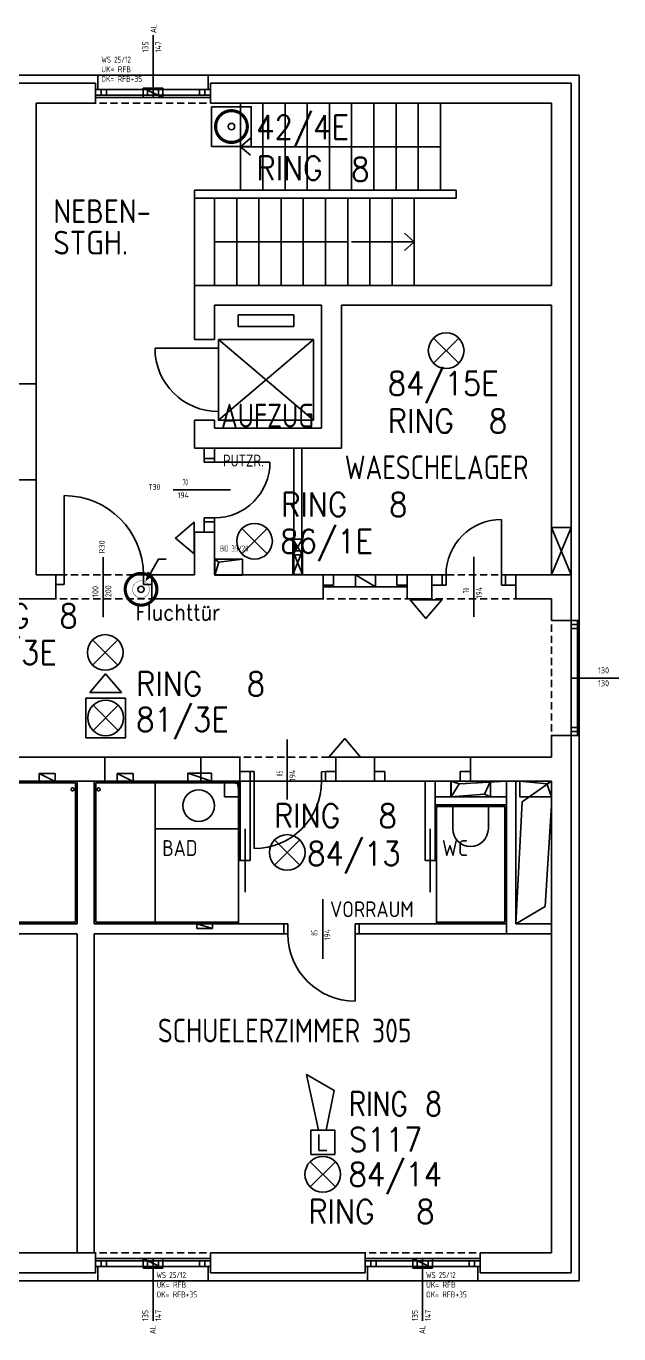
# Model space of a CAD drawing. Extents: x -76 to 4515, y -77 to 1572.
# Drawn here: x 3768 to 4515, y -77 to 1572 of the extents above; entities that cross this region are included whole.
import ezdxf
from ezdxf.enums import TextEntityAlignment as Align

# ---------------------------------------------------------------- set-up
doc = ezdxf.new("R2010")
doc.units = 0
doc.header["$LTSCALE"] = 120
doc.linetypes.add('X1$0$ACHSE', pattern=[0.115, 0, -0.04, 0.075, 0])
doc.layers.get('0').update_dxf_attribs({"linetype": 'CONTINUOUS'})
doc.layers.add('SECO-BRAND', color=240, linetype='CONTINUOUS')
doc.layers.add('SECO-BRAND_LOOP', color=81, linetype='CONTINUOUS')
doc.styles.add('ROMANS', font='romans.shx', dxfattribs={"width": 0.9})
doc.styles.add('SMALL', font='ISO.SHX', dxfattribs={"height": 12.5})

# ---------------------------------------------------------------- blocks, each defined once
blk = doc.blocks.new('SecoS-anschluss steuerung')
blk.add_lwpolyline([(0.315, 0.379), (0.219, 0.379), (0.118, 0.205)])
at = {"const_width": 0.4}
for points in [[(-0.02, 0, -1), (0.02, 0, 0.956007)], [(-0.02, 0, 1), (0.02, 0, -0.956007)]]:
    blk.add_lwpolyline(points, format="xyb", dxfattribs=at)
blk.add_lwpolyline([(0.055, 0.095, 0, 0.08, 0), (0.118, 0.205, 0.1, 0.1, 0)], format="xyseb")
at = {"const_width": 0.00445}
blk.add_lwpolyline([(-0.107, 0, 1), (0.107, 0, 1)], format="xyb", close=True, dxfattribs=at)
blk.add_circle((0, 0), 0.04)
at = {"style": 'ROMANS', "width": 0.9, "flags": 1}
for tag, p in [('PRODUKT_1', (-0.344, -0.029)), ('PRODUKT_2', (-0.344, -0.479)), ('TECHNIK', (-0.344, -0.931)), ('SECOPOS', (-0.344, -1.393))]:
    blk.add_attdef(tag, text='', height=0.3, dxfattribs=at).set_placement(p, align=Align.RIGHT)
at = {"color": 81, "style": 'ROMANS', "width": 0.9}
for tag, p in [('MELDERNUMMER', (0.33, -0.013)), ('LINE_1', (0.33, -0.461)), ('LINE_2', (0.33, -0.913)), ('ZUSATZTEXT', (0.33, -1.358))]:
    blk.add_attdef(tag, p, '', height=0.3, dxfattribs=at)
at = {"layer": 'SECO-BRAND_LOOP', "color": 7, "style": 'ROMANS', "width": 0.8}
for tag, p, flags in [('RING', (0.33, 0.436), 9), ('RINGNUMMER', (1.294, 0.436), 1)]:
    blk.add_attdef(tag, p, '', height=0.3, dxfattribs=dict(at, flags=flags))
blk = doc.blocks.new('SecoS-dkm')
blk.add_lwpolyline([(-0.25, 0.25), (0.25, 0.25), (0.25, -0.25), (-0.25, -0.25)], close=True)
at = {"const_width": 0.4}
for points in [[(-0.02, 0, -1), (0.02, 0, 0.956007)], [(-0.02, 0, 1), (0.02, 0, -0.956007)]]:
    blk.add_lwpolyline(points, format="xyb", dxfattribs=at)
blk.add_circle((0, 0), 0.04)
at = {"color": 81, "style": 'ROMANS', "width": 0.9}
for tag, p in [('MELDERNUMMER', (0.33, -0.131)), ('LINE_1', (0.33, -0.579)), ('LINE_2', (0.33, -1.031)), ('ZUSATZTEXT', (0.33, -1.476))]:
    blk.add_attdef(tag, p, '', height=0.3, dxfattribs=at)
at = {"style": 'ROMANS', "width": 0.9, "flags": 1}
for tag, p in [('PRODUKT_1', (-0.344, -0.147)), ('PRODUKT_2', (-0.344, -0.597)), ('TECHNIK', (-0.344, -1.049)), ('SECOPOS', (-0.344, -1.511))]:
    blk.add_attdef(tag, text='', height=0.3, dxfattribs=at).set_placement(p, align=Align.RIGHT)
at = {"layer": 'SECO-BRAND_LOOP', "color": 7, "style": 'ROMANS', "width": 0.8, "flags": 8}
blk.add_attdef('RING', (0.33, 0.317), '', height=0.3, dxfattribs=at)
at = {"layer": 'SECO-BRAND_LOOP', "color": 7, "style": 'ROMANS', "width": 0.8}
blk.add_attdef('RINGNUMMER', (1.294, 0.317), '', height=0.3, dxfattribs=at)
blk = doc.blocks.new('SecoS-opt zwdi')
for p, q in [((0.159, 0.159), (-0.159, -0.159)), ((-0.159, 0.159), (0.159, -0.159))]:
    blk.add_line(p, q)
for points in [[(-0.201, 0.32), (-0.001, 0.555), (0.199, 0.32)], [(0.25, 0.25), (-0.25, 0.25), (-0.25, -0.25), (0.25, -0.25)]]:
    blk.add_lwpolyline(points, close=True)
blk.add_circle((0, 0), 0.225)
at = {"color": 81, "style": 'ROMANS', "width": 0.9}
for tag, p in [('MELDERNUMMER', (0.33, -0.131)), ('LINE_1', (0.33, -0.579)), ('LINE_2', (0.33, -1.031)), ('ZUSATZTEXT', (0.33, -1.476))]:
    blk.add_attdef(tag, p, '', height=0.3, dxfattribs=at)
at = {"style": 'ROMANS', "width": 0.9, "flags": 1}
for tag, p in [('PRODUKT_1', (-0.344, -0.147)), ('PRODUKT_2', (-0.344, -0.597)), ('TECHNIK', (-0.344, -1.049)), ('SECOPOS', (-0.344, -1.511))]:
    blk.add_attdef(tag, text='', height=0.3, dxfattribs=at).set_placement(p, align=Align.RIGHT)
at = {"layer": 'SECO-BRAND_LOOP', "color": 7, "style": 'ROMANS', "width": 0.8, "flags": 8}
blk.add_attdef('RING', (0.33, 0.317), '', height=0.3, dxfattribs=at)
at = {"layer": 'SECO-BRAND_LOOP', "color": 7, "style": 'ROMANS', "width": 0.8}
blk.add_attdef('RINGNUMMER', (1.294, 0.317), '', height=0.3, dxfattribs=at)
blk = doc.blocks.new('SecoS-indikator o mg')
blk.add_lwpolyline([(0.2, 0), (-0.2, 0), (0, 0.234)], close=True)
at = {"color": 81, "style": 'ROMANS', "width": 0.9, "flags": 1}
blk.add_attdef('MELDERNUMMER', (0.219, 0.425), '', height=0.3, dxfattribs=at)
at = {"style": 'ROMANS', "width": 0.9, "flags": 1}
for tag, p in [('PRODUKT_1', (-0.267, -0.029)), ('PRODUKT_2', (-0.267, -0.479)), ('TECHNIK', (-0.267, -0.931)), ('SECOPOS', (-0.267, -1.393))]:
    blk.add_attdef(tag, text='', height=0.3, dxfattribs=at).set_placement(p, align=Align.RIGHT)
at = {"color": 81, "style": 'ROMANS', "width": 0.9}
for tag, p in [('LINE_1', (0.219, -0.023)), ('LINE_2', (0.219, -0.475)), ('ZUSATZTEXT', (0.219, -0.92))]:
    blk.add_attdef(tag, p, '', height=0.3, dxfattribs=at)
at = {"layer": 'SECO-BRAND_LOOP', "color": 7, "style": 'ROMANS', "width": 0.8}
for tag, p, flags in [('RING', (0.219, 0.874), 9), ('RINGNUMMER', (1.183, 0.874), 1)]:
    blk.add_attdef(tag, p, '', height=0.3, dxfattribs=dict(at, flags=flags))
blk = doc.blocks.new('SecoS-opt')
for p, q in [((0.159, 0.159), (-0.159, -0.159)), ((-0.159, 0.159), (0.159, -0.159))]:
    blk.add_line(p, q)
blk.add_circle((0, 0), 0.225)
at = {"color": 81, "style": 'ROMANS', "width": 0.9}
for tag, p in [('MELDERNUMMER', (0.33, -0.131)), ('LINE_1', (0.33, -0.989)), ('LINE_2', (0.33, -1.441)), ('ZUSATZTEXT', (0.33, -1.886))]:
    blk.add_attdef(tag, p, '', height=0.3, dxfattribs=at)
at = {"style": 'ROMANS', "width": 0.9, "flags": 1}
for tag, p in [('PRODUKT_1', (-0.344, -0.147)), ('PRODUKT_2', (-0.344, -0.597)), ('TECHNIK', (-0.344, -1.049)), ('SECOPOS', (-0.344, -1.511))]:
    blk.add_attdef(tag, text='', height=0.3, dxfattribs=at).set_placement(p, align=Align.RIGHT)
at = {"layer": 'SECO-BRAND_LOOP', "color": 7, "style": 'ROMANS', "width": 0.8, "flags": 8}
blk.add_attdef('RING', (0.33, -0.579), '', height=0.3, dxfattribs=at)
at = {"layer": 'SECO-BRAND_LOOP', "color": 7, "style": 'ROMANS', "width": 0.8}
blk.add_attdef('RINGNUMMER', (1.294, -0.579), '', height=0.3, dxfattribs=at)
blk = doc.blocks.new('SecoS-sirene loop')
blk.add_lwpolyline([(0.044, 0.307), (0.144, 0.807), (-0.206, 1.007), (-0.056, 0.307)])
blk.add_lwpolyline([(0.15, 0), (-0.15, 0), (-0.15, 0.306), (0.15, 0.306)], close=True)
at = {"color": 82, "style": 'ROMANS'}
blk.add_text('L', height=0.2, dxfattribs=at).set_placement((-0.085, 0.051))
at = {"color": 81, "style": 'ROMANS', "width": 0.9}
for tag, p in [('MELDERNUMMER', (0.33, 0.038)), ('LINE_1', (0.33, -0.41)), ('LINE_2', (0.33, -0.861)), ('ZUSATZTEXT', (0.33, -1.307))]:
    blk.add_attdef(tag, p, '', height=0.3, dxfattribs=at)
at = {"style": 'ROMANS', "width": 0.9, "flags": 1}
for tag, p in [('PRODUKT_1', (-0.344, 0.022)), ('PRODUKT_2', (-0.344, -0.428)), ('TECHNIK', (-0.344, -0.88)), ('SECOPOS', (-0.344, -1.342))]:
    blk.add_attdef(tag, text='', height=0.3, dxfattribs=at).set_placement(p, align=Align.RIGHT)
at = {"layer": 'SECO-BRAND_LOOP', "color": 7, "style": 'ROMANS', "width": 0.8, "flags": 8}
blk.add_attdef('RING', (0.33, 0.487), '', height=0.3, dxfattribs=at)
at = {"layer": 'SECO-BRAND_LOOP', "color": 7, "style": 'ROMANS', "width": 0.8}
blk.add_attdef('RINGNUMMER', (1.294, 0.487), '', height=0.3, dxfattribs=at)

msp = doc.modelspace()

# ---------------------------------------------------------------- linework, layer by layer
at = {"color": 252, "linetype": 'Continuous'}
for p, q in [((3927.5, 1560.8), (3927.5, 1482)), ((947.5, 1510), (4465, 1510)), ((3858, 1492), (3858, 1510)), ((3997, 1492), (3997, 1510)), ((4465, 1510), (4465, -10)), ((3660, 1500), (3855, 1500)), ((3855, 1475), (3855, 1500)), ((3855, 1492), (4000, 1492)), ((4000, 1485), (3855, 1485)), ((3862, 1485), (3862, 1492)), ((3869, 1485), (3869, 1492)), ((3915, 1494), (3940, 1494)), ((3940, 1482), (3915, 1494)), ((3915, 1482), (3915, 1494)), ((3915, 1494), (3940, 1494)), ((3920.5, 1485), (3920.5, 1492)), ((3927.5, 1485), (3927.5, 1492)), ((3934.5, 1485), (3934.5, 1492)), ((3940, 1494), (3940, 1482)), ((3940, 1494), (3940, 1482)), ((3986, 1485), (3986, 1492)), ((3993, 1485), (3993, 1492)), ((4000, 1500), (4455, 1500)), ((4000, 1475), (4000, 1500)), ((4455, 822.5), (4455, 1500)), ((3780, 1475), (3780, 1121)), ((3780, 1475), (3855, 1475)), ((4000, 1482), (3855, 1482)), ((3940, 1482), (3915, 1482)), ((4000, 1475), (4430, 1475)), ((4038, 1365), (4038, 1475)), ((4066, 1365), (4066, 1475)), ((4094, 1365), (4094, 1475)), ((4122, 1365), (4122, 1475)), ((4150, 1365), (4150, 1475)), ((4178, 1365), (4178, 1475)), ((4206, 1365), (4206, 1475)), ((4234, 1365), (4234, 1475)), ((4262, 1365), (4262, 1475)), ((4290, 1365), (4290, 1475)), ((4430, 1245), (4430, 1475)), ((4038, 1420), (4050.3, 1430.8)), ((4038, 1420), (4290, 1420)), ((4038, 1420), (4050.3, 1409.2)), ((4310, 1365), (3980, 1365)), ((3980, 1355), (3980, 1365)), ((4310, 1355), (3980, 1355)), ((3980, 1355), (3980, 1245)), ((4005, 1355), (4005, 1245)), ((4033, 1355), (4033, 1245)), ((4061, 1355), (4061, 1245)), ((4089, 1355), (4089, 1245)), ((4117, 1355), (4117, 1245)), ((4145, 1355), (4145, 1245)), ((4173, 1355), (4173, 1245)), ((4201, 1355), (4201, 1245)), ((4229, 1355), (4229, 1245)), ((4257, 1355), (4257, 1245)), ((4310, 1365), (4310, 1355)), ((4257, 1300), (4244.7, 1310.8)), ((4005, 1300), (4173, 1300)), ((4178, 1300), (4257, 1300)), ((4257, 1300), (4244.7, 1289.2)), ((4430, 1245), (3980, 1245)), ((3980, 1177), (3980, 1245)), ((4140, 1220), (4005, 1220)), ((4005, 1177), (4005, 1220)), ((4034.8, 1208.1), (4105.2, 1208.1)), ((4034.8, 1193.2), (4034.8, 1208.1)), ((4105.2, 1193.2), (4105.2, 1208.1)), ((4140, 1065), (4140, 1220)), ((4165, 1040), (4165, 1220)), ((4430, 1220), (4165, 1220)), ((4430, 880), (4430, 1220)), ((4034.8, 1193.2), (4105.2, 1193.2)), ((4005, 1177), (3980, 1177)), ((4010, 1177), (4010, 1075)), ((4010, 1177), (4130, 1075)), ((4010, 1075), (4130, 1177)), ((4010, 1177), (4130, 1177)), ((4130, 1177), (4130, 1075)), ((4010, 1166), (3930, 1166)), ((3755, 1121), (3780, 1121)), ((3780, 1121), (3780, 1000)), ((3980, 1040), (3980, 1075)), ((4005, 1075), (3980, 1075)), ((4005, 1065), (4005, 1075)), ((4010, 1075), (4130, 1075)), ((4005, 1065), (4140, 1065)), ((4165, 1040), (3980, 1040)), ((4005, 1040), (3980, 1040)), ((3992, 1040), (3992, 1027)), ((4005, 1027), (4005, 1040)), ((4105, 880), (4105, 1040)), ((4115, 880), (4115, 1040)), ((3992, 1027), (4005, 1027)), ((3992, 1027), (3992, 1022)), ((4005, 1027), (4005, 1022)), ((4005, 1022), (3992, 1022)), ((4005, 1022), (4075, 1022)), ((3755, 1000), (3780, 1000)), ((3780, 1000), (3780, 880)), ((3815.5, 880), (3815.5, 980)), ((3953.1, 987.1), (4025, 987.1)), ((3992, 952), (3992, 946.3)), ((4005, 952), (3992, 952)), ((3992, 947), (3992, 934)), ((3992, 947), (4005, 947)), ((4005, 952), (4005, 947)), ((4005, 947), (4005, 934)), ((4367, 880), (4367, 950)), ((4430, 880), (4430, 940)), ((4430, 940), (4455, 880)), ((4430, 880), (4455, 940)), ((4430, 940), (4455, 940)), ((4455, 940), (4455, 880)), ((3980, 880), (3980, 934)), ((4005, 934), (3980, 934)), ((4005, 880), (4005, 934)), ((4103.9, 905.3), (4103.9, 925.3)), ((4103.9, 925.3), (4115.9, 905.3)), ((4103.9, 905.3), (4115.9, 925.3)), ((4103.9, 925.3), (4115.9, 925.3)), ((4115.9, 925.3), (4115.9, 905.3)), ((4103.9, 880.5), (4103.9, 910.5)), ((4103.9, 910.5), (4115.9, 880.5)), ((4103.9, 880.5), (4115.9, 910.5)), ((4103.9, 910.5), (4115.9, 910.5)), ((4115.9, 910.5), (4115.9, 880.5)), ((3864.5, 826.8), (3864.5, 902.3)), ((4005.5, 879.8), (4005.5, 899.8)), ((4040.5, 899.8), (4005.5, 899.8)), ((4040.5, 899.8), (4005.5, 899.8)), ((4005.5, 899.8), (4010.6, 896.2)), ((4005.5, 899.8), (4010.6, 896.2)), ((4010.6, 896.2), (4005.5, 879.8)), ((4010.6, 896.2), (4040.5, 899.8)), ((4040.5, 879.8), (4040.5, 899.8)), ((4103.9, 905.3), (4115.9, 905.3)), ((4332, 827.3), (4332, 902.8)), ((3805, 880), (3780, 880)), ((3805, 850), (3805, 880)), ((3805, 880), (3815.5, 880)), ((3815.5, 880), (3815.5, 868)), ((3926, 880), (3915.5, 880)), ((3915.5, 880), (3915.5, 868)), ((3926, 880), (3980, 880)), ((3926, 880), (3926, 850)), ((4005, 880), (4142, 880)), ((4005.5, 879.8), (4040.5, 879.8)), ((4103.9, 880.5), (4115.9, 880.5)), ((4142, 880), (4248, 880)), ((4142, 850), (4142, 880)), ((4155, 880), (4142, 880)), ((4155, 880), (4155, 867)), ((4183, 880), (4208, 865)), ((4183, 880), (4208, 880)), ((4183, 865), (4183, 880)), ((4183, 865), (4183, 880)), ((4208, 880), (4208, 865)), ((4248, 880), (4235, 880)), ((4235, 880), (4235, 867)), ((4248, 880), (4279, 880)), ((4248, 850), (4248, 880)), ((4292, 880), (4279, 880)), ((4279, 850), (4279, 880)), ((4292, 880), (4292, 867)), ((4292, 880), (4297, 880)), ((4297, 880), (4297, 867)), ((4372, 880), (4367, 880)), ((4367, 880), (4367, 867)), ((4385, 880), (4372, 880)), ((4372, 880), (4372, 867)), ((4385, 880), (4430, 880)), ((4385, 850), (4385, 880)), ((4430, 880), (4455, 880)), ((3815.5, 868), (3805, 868)), ((3926, 868), (3915.5, 868)), ((4155, 867), (4142, 867)), ((4142, 865), (4248, 865)), ((4208, 865), (4183, 865)), ((4208, 865), (4183, 865)), ((4248, 867), (4235, 867)), ((4292, 867), (4279, 867)), ((4297, 867), (4292, 867)), ((4367, 867), (4372, 867)), ((4385, 867), (4372, 867)), ((3523, 850), (3805, 850)), ((3926, 850), (4142, 850)), ((4248, 850), (4279, 850)), ((4385, 850), (4430, 850)), ((4430, 822.5), (4430, 850)), ((4430, 822.5), (4455, 822.5)), ((4455, 822.5), (4455, 677.5)), ((4455, 822.5), (4465, 822.5)), ((4455, 817.5), (4463, 817.5)), ((4455, 812.5), (4463, 812.5)), ((4463, 677.5), (4463, 822.5)), ((4455, 750), (4515, 750)), ((4455, 750), (4465, 750)), ((4430, 650), (4430, 677.5)), ((4430, 677.5), (4455, 677.5)), ((4455, 687.5), (4463, 687.5)), ((4455, 682.5), (4463, 682.5)), ((4455, 0), (4455, 677.5)), ((4455, 677.5), (4465, 677.5)), ((4096.8, 596.8), (4096.8, 672.3)), ((3647.9, 650), (3866.9, 650)), ((3866.9, 650), (3987.9, 650)), ((3866.9, 650), (3866.9, 620)), ((4037, 650), (3987.9, 650)), ((3987.9, 650), (3987.9, 620)), ((4037, 650), (4037, 620)), ((4158, 650), (4206.9, 650)), ((4158.2, 650), (4158.2, 620)), ((4206.9, 650), (4327.9, 650)), ((4206.9, 650), (4206.9, 620)), ((4327.9, 650), (4430, 650)), ((4327.9, 650), (4327.9, 620)), ((3784.1, 629.4), (3804.1, 619.4)), ((3784.1, 629.4), (3804.1, 629.4)), ((3784.1, 619.4), (3784.1, 629.4)), ((3784.1, 619.4), (3784.1, 629.4)), ((3804.1, 629.4), (3804.1, 619.4)), ((3882.3, 619.4), (3882.3, 629.4)), ((3882.3, 629.4), (3902.3, 619.4)), ((3882.3, 629.4), (3902.3, 629.4)), ((3882.3, 619.4), (3882.3, 629.4)), ((3902.3, 629.4), (3902.3, 619.4)), ((3971.3, 629.9), (4001.2, 629.9)), ((4001.2, 619.9), (3971.3, 629.9)), ((3971.3, 619.9), (3971.3, 629.9)), ((3971.3, 629.9), (4001.2, 629.9)), ((4001.2, 629.9), (4001.2, 619.9)), ((4001.2, 629.9), (4001.2, 619.9)), ((4050, 632), (4037, 632)), ((4055, 632), (4050, 632)), ((4050, 620), (4050, 632)), ((4055, 620), (4055, 632)), ((4140, 631.9), (4145, 632)), ((4140, 620), (4140, 631.9)), ((4145, 620), (4145, 632)), ((4145, 632), (4158, 632)), ((4206.9, 632), (4219.9, 632)), ((4219.9, 632), (4219.9, 620)), ((4327.9, 632), (4314.9, 632)), ((4314.9, 632), (4314.9, 620)), ((3647.9, 620), (3866.9, 620)), ((3649.4, 618), (3829.6, 618)), ((3804.1, 619.4), (3784.1, 619.4)), ((3804.1, 619.4), (3784.1, 619.4)), ((3829.6, 618), (3829.6, 442)), ((3831.7, 440), (3831.7, 620)), ((3853.2, 440), (3853.2, 620)), ((4035.5, 618), (3855.2, 618)), ((3855.2, 618), (3855.2, 442)), ((3866.9, 620), (3987.9, 620)), ((3902.3, 619.4), (3882.3, 619.4)), ((3902.3, 619.4), (3882.3, 619.4)), ((3930, 618), (3930, 442)), ((4001.2, 619.9), (3971.3, 619.9)), ((4037, 620), (3987.9, 620)), ((4033.9, 617.1), (4017.5, 620)), ((4017.5, 620), (4037.5, 620)), ((4017.5, 620), (4017.5, 600)), ((4037.5, 620), (4033.9, 617.1)), ((4037.5, 620), (4033.9, 617.1)), ((4033.9, 617.1), (4037.5, 600)), ((4035.5, 440), (4035.5, 618)), ((4050, 620), (4037, 620)), ((4037.5, 620), (4037.5, 520)), ((4037.5, 600), (4037.5, 620)), ((4037.5, 600), (4037.5, 620)), ((4050, 620), (4050, 520)), ((4050, 620), (4055, 620)), ((4055, 620), (4140, 620)), ((4055, 620), (4055, 535)), ((4145, 620), (4140, 620)), ((4145, 620), (4158, 620)), ((4156.8, 620), (4206.9, 620)), ((4206.9, 620), (4327.9, 620)), ((4206.9, 620), (4219.9, 620)), ((4270.7, 520), (4270.7, 620)), ((4283.2, 520), (4283.2, 620)), ((4352.9, 620), (4302.9, 620)), ((4302.9, 620), (4302.9, 600)), ((4373.4, 620), (4303.4, 620)), ((4373.4, 620), (4303.4, 620)), ((4303.4, 620), (4313.6, 616.4)), ((4303.4, 620), (4313.6, 616.4)), ((4303.4, 600), (4303.4, 620)), ((4313.6, 616.4), (4303.4, 600)), ((4314.9, 620), (4309.9, 620)), ((4313.6, 616.4), (4373.4, 620)), ((4327.9, 620), (4314.9, 620)), ((4327.9, 620), (4430, 620)), ((4345.6, 603.6), (4352.9, 620)), ((4352.9, 620), (4352.9, 600)), ((4373.2, 427.5), (4373.2, 620)), ((4373.4, 600), (4373.4, 620)), ((4385, 620), (4385, 440)), ((4430, 620), (4385, 620)), ((4390, 620), (4430, 620)), ((4390, 620), (4430, 620)), ((4424.2, 616.4), (4390, 620)), ((4390, 600), (4390, 620)), ((4430, 620), (4393, 593.7)), ((4430, 620), (4424.2, 616.4)), ((4430, 620), (4424.2, 616.4)), ((4424.2, 616.4), (4430, 600)), ((4430, 25), (4430, 620)), ((4430, 620), (4430, 440)), ((4430, 600), (4430, 620)), ((4017.5, 600), (4037.5, 600)), ((4372.6, 600), (4283.2, 600)), ((4345.6, 603.6), (4302.9, 600)), ((4302.9, 600), (4352.9, 600)), ((4302.9, 600), (4352.9, 600)), ((4303.4, 600), (4373.4, 600)), ((4352.9, 600), (4345.6, 603.6)), ((4352.9, 600), (4345.6, 603.6)), ((4393, 593.7), (4385, 440)), ((4430, 600), (4390, 600)), ((4372.6, 590), (4283.2, 590)), ((4285.2, 588), (4371.2, 588)), ((4285.2, 440), (4285.2, 588)), ((4305.4, 590), (4305.4, 560)), ((4350.4, 590), (4350.4, 560)), ((4371.2, 588), (4371.2, 442)), ((4385, 440), (4385, 590)), ((4422, 461.9), (4430, 590)), ((4430, 440), (4430, 590)), ((3930, 560), (4035.5, 560)), ((4043.7, 480), (4043.7, 560)), ((4276.9, 480), (4276.9, 560)), ((4037.5, 520), (4035.5, 520)), ((4037.5, 520), (4050, 520)), ((4283.2, 520), (4270.7, 520)), ((4283.2, 520), (4285.2, 520)), ((4141.8, 395.8), (4141.8, 471.3)), ((4385, 440), (4422, 461.9)), ((3831.7, 440), (3635.7, 440)), ((3829.6, 442), (3649.4, 442)), ((4092.5, 440), (3853.2, 440)), ((3855.2, 442), (4035.5, 442)), ((3982.6, 440), (4002.6, 440)), ((4002.6, 434), (3982.6, 440)), ((3982.6, 434), (3982.6, 440)), ((3982.6, 440), (4002.6, 440)), ((4002.6, 434), (3982.6, 434)), ((4002.6, 440), (4002.6, 434)), ((4002.6, 440), (4002.6, 434)), ((4092.5, 427.5), (4092.5, 440)), ((4097.5, 440), (4092.5, 440)), ((4097.5, 427.5), (4097.5, 440)), ((4182.5, 427.5), (4182.5, 440)), ((4182.5, 440), (4187.5, 440)), ((4373.2, 440), (4187.5, 440)), ((4187.5, 427.5), (4187.5, 440)), ((4371.2, 442), (4285.2, 442)), ((4385, 440), (4430, 440)), ((4430, 440), (4385, 440)), ((4430, 440), (4385, 440)), ((3831.7, 427.5), (3635.7, 427.5)), ((3831.7, 25), (3831.7, 427.5)), ((3853.2, 25), (3853.2, 427.5)), ((4092.5, 427.5), (3853.2, 427.5)), ((4092.5, 427.5), (4097.5, 427.5)), ((4182.5, 427.5), (4182.5, 342.5)), ((4187.5, 427.5), (4182.5, 427.5)), ((4430, 427.5), (4187.5, 427.5)), ((3660, 25), (3855, 25)), ((3855, 25), (3855, 0)), ((4000, 18), (3855, 18)), ((3915, 18), (3940, 6)), ((3915, 18), (3940, 18)), ((3915, 6), (3915, 18)), ((3915, 6), (3915, 18)), ((3927.5, 18), (3927.5, -60.8)), ((3940, 18), (3940, 6)), ((4000, 25), (4195, 25)), ((4000, 25), (4000, 0)), ((4195, 25), (4195, 0)), ((4340, 18), (4195, 18)), ((4255, 18), (4280, 6)), ((4255, 18), (4280, 18)), ((4255, 6), (4255, 18)), ((4255, 6), (4255, 18)), ((4267.5, 18), (4267.5, -60.8)), ((4280, 18), (4280, 6)), ((4340, 25), (4430, 25)), ((4340, 25), (4340, 0)), ((3660, 0), (3855, 0)), ((4000, 15), (3855, 15)), ((3855, 8), (4000, 8)), ((3858, 8), (3858, -10)), ((3862, 15), (3862, 8)), ((3869, 15), (3869, 8)), ((3940, 6), (3915, 6)), ((3940, 6), (3915, 6)), ((3920.5, 15), (3920.5, 8)), ((3927.5, 15), (3927.5, 8)), ((3934.5, 15), (3934.5, 8)), ((3986, 15), (3986, 8)), ((3993, 15), (3993, 8)), ((3997, 8), (3997, -10)), ((4000, 0), (4195, 0)), ((4340, 15), (4195, 15)), ((4195, 8), (4340, 8)), ((4198, 8), (4198, -10)), ((4202, 15), (4202, 8)), ((4209, 15), (4209, 8)), ((4280, 6), (4255, 6)), ((4280, 6), (4255, 6)), ((4260.5, 15), (4260.5, 8)), ((4267.5, 15), (4267.5, 8)), ((4274.5, 15), (4274.5, 8)), ((4326, 15), (4326, 8)), ((4333, 15), (4333, 8)), ((4337, 8), (4337, -10)), ((4340, 0), (4455, 0)), ((4465, -10), (-10, -10))]:
    msp.add_line(p, q, dxfattribs=at)
at = {"color": 252, "linetype": 'X1$0$ACHSE'}
for p, q in [((3855, 1475), (4000, 1475)), ((4195, 1475), (4340, 1475)), ((3805, 880), (3926, 880)), ((4279, 880), (4385, 880)), ((3805, 850), (3926, 850)), ((4142, 850), (4248, 850)), ((4279, 850), (4385, 850)), ((4430, 677.5), (4430, 822.5)), ((4037, 650), (4158, 650)), ((4037, 620), (4156.8, 620)), ((4373.4, 620), (4303.4, 620)), ((4373.4, 620), (4303.4, 620)), ((4303.4, 620), (4313.7, 616.4)), ((4303.4, 620), (4313.7, 616.4)), ((4303.4, 600), (4303.4, 620)), ((4313.7, 616.4), (4303.4, 600)), ((4313.7, 616.4), (4373.4, 620)), ((4373.4, 600), (4373.4, 620)), ((4303.4, 600), (4373.4, 600)), ((3855, 25), (4000, 25)), ((4195, 25), (4340, 25))]:
    msp.add_line(p, q, dxfattribs=at)
at = {"color": 252, "linetype": 'Continuous'}
for centre, radius, start, end in [((4010, 1166), 80, 180, 270), ((4005, 1022), 70, 270, 0), ((3815.5, 880), 100, 0, 90), ((4367, 880), 70, 90, 180), ((3826.1, 609.6), 2, 0, 180), ((3858.9, 609.6), 2, 0, 180), ((4055, 620), 85, 270, 0), ((3826.1, 609.6), 2, 180, 0), ((3858.9, 609.6), 2, 180, 0), ((3985, 589.1), 20, 0, 180), ((3985, 589.1), 20, 180, 0), ((4327.9, 560), 22.5, 180, 0), ((4182.5, 427.5), 85, 180, 270)]:
    msp.add_arc(centre, radius, start, end, dxfattribs=at)

# ---------------------------------------------------------------- block references
at = {"layer": 'SECO-BRAND'}
ref = msp.add_blockref('SecoS-dkm', (4026.4, 1445.4, 140), dxfattribs=dict(at, xscale=100, yscale=100, zscale=100))
ref.add_attrib('MELDERNUMMER', '42/4E', (4057.6, 1429.6, -13860), dxfattribs={"layer": '0', "color": 81, "height": 30, "style": 'ROMANS', "width": 0.9})
ref.add_attrib('RINGNUMMER', '8', (4177.4, 1376.5, -13860), dxfattribs={"layer": 'SECO-BRAND_LOOP', "color": 7, "height": 30, "style": 'ROMANS', "width": 0.9})
ref.add_attrib('RING', 'RING', (4057.9, 1378, -13860), dxfattribs={"layer": 'SECO-BRAND_LOOP', "color": 7, "height": 30, "style": 'ROMANS', "width": 0.9, "flags": 8})
ref = msp.add_blockref('SecoS-opt', (4297.2, 1162.8, 280), dxfattribs=dict(at, xscale=100, yscale=100, zscale=100))
ref.add_attrib('MELDERNUMMER', '84/15E', (4223.5, 1106.5, -27720), dxfattribs={"layer": '0', "color": 81, "height": 30, "style": 'ROMANS', "width": 0.9})
ref.add_attrib('RINGNUMMER', '8', (4351, 1059.1, -27720), dxfattribs={"layer": 'SECO-BRAND_LOOP', "color": 7, "height": 30, "style": 'ROMANS', "width": 0.9})
ref.add_attrib('RING', 'RING', (4223.5, 1059.1, -27720), dxfattribs={"layer": 'SECO-BRAND_LOOP', "color": 7, "height": 30, "style": 'ROMANS', "width": 0.9, "flags": 8})
ref = msp.add_blockref('SecoS-opt', (4055.5, 922.5, 280), dxfattribs=dict(at, xscale=100, yscale=100, zscale=100))
ref.add_attrib('MELDERNUMMER', '86/1E', (4088, 907.4, -27720), dxfattribs={"layer": '0', "color": 81, "height": 30, "style": 'ROMANS', "width": 0.9})
ref.add_attrib('RINGNUMMER', '8', (4225.1, 953.8, -27720), dxfattribs={"layer": 'SECO-BRAND_LOOP', "color": 7, "height": 30, "style": 'ROMANS', "width": 0.9})
ref.add_attrib('RING', 'RING', (4089.1, 953.8, -27720), dxfattribs={"layer": 'SECO-BRAND_LOOP', "color": 7, "height": 30, "style": 'ROMANS', "width": 0.9, "flags": 8})
at = {"layer": 'SECO-BRAND', "xscale": 100, "yscale": 100, "zscale": 100}
for p, rotation in [((3979.2, 926.5, 200), 90), ((4271.7, 848.6, 200), 180)]:
    msp.add_blockref('SecoS-indikator o mg', p, dxfattribs=dict(at, rotation=rotation))
at = {"layer": 'SECO-BRAND'}
ref = msp.add_blockref('SecoS-anschluss steuerung', (3912.4, 861.9), dxfattribs=dict(at, xscale=100, yscale=100, zscale=100))
ref.add_attrib('LINE_1', 'Fluchttür', (3905.7, 822.9), dxfattribs={"layer": '0', "color": 81, "height": 20, "style": 'ROMANS', "width": 0.9})
ref = msp.add_blockref('SecoS-opt', (3867.2, 782.2, 280), dxfattribs=dict(at, xscale=100, yscale=100, zscale=100))
ref.add_attrib('MELDERNUMMER', '82/3E', (3689.3, 767.1, -27720), dxfattribs={"layer": '0', "color": 81, "height": 30, "style": 'ROMANS', "width": 0.9})
ref.add_attrib('RINGNUMMER', '8', (3809.4, 813.4, -27720), dxfattribs={"layer": 'SECO-BRAND_LOOP', "color": 7, "height": 30, "style": 'ROMANS', "width": 0.9})
ref.add_attrib('RING', 'RING', (3688.6, 813.4, -27720), dxfattribs={"layer": 'SECO-BRAND_LOOP', "color": 7, "height": 30, "style": 'ROMANS', "width": 0.9, "flags": 8})
ref = msp.add_blockref('SecoS-opt zwdi', (3867.8, 699.7, 280), dxfattribs=dict(at, xscale=100, yscale=100, zscale=100))
ref.add_attrib('MELDERNUMMER', '81/3E', (3906.2, 682.7, -27720), dxfattribs={"layer": '0', "color": 81, "height": 30, "style": 'ROMANS', "width": 0.9})
ref.add_attrib('RINGNUMMER', '8', (4045.6, 727.6, -27720), dxfattribs={"layer": 'SECO-BRAND_LOOP', "color": 7, "height": 30, "style": 'ROMANS', "width": 0.9})
ref.add_attrib('RING', 'RING', (3906.2, 727.6, -27720), dxfattribs={"layer": 'SECO-BRAND_LOOP', "color": 7, "height": 30, "style": 'ROMANS', "width": 0.9, "flags": 8})
at = {"layer": 'SECO-BRAND', "xscale": 100, "yscale": 100, "zscale": 100}
msp.add_blockref('SecoS-indikator o mg', (4169.2, 650.3, 200), dxfattribs=at)
at = {"layer": 'SECO-BRAND'}
ref = msp.add_blockref('SecoS-opt', (4096.7, 530, 280), dxfattribs=dict(at, xscale=100, yscale=100, zscale=100))
ref.add_attrib('MELDERNUMMER', '84/13', (4121.8, 513.7, -27720), dxfattribs={"layer": '0', "color": 81, "height": 30, "style": 'ROMANS', "width": 0.9})
ref.add_attrib('RINGNUMMER', '8', (4211.9, 561.3, -27720), dxfattribs={"layer": 'SECO-BRAND_LOOP', "color": 7, "height": 30, "style": 'ROMANS', "width": 0.9})
ref.add_attrib('RING', 'RING', (4080.1, 561.3, -27720), dxfattribs={"layer": 'SECO-BRAND_LOOP', "color": 7, "height": 30, "style": 'ROMANS', "width": 0.9, "flags": 8})
at = {"layer": 'SECO-BRAND', "xscale": 100, "yscale": 100, "zscale": 100}
msp.add_blockref('SecoS-sirene loop', (4141.6, 149.3, 280), dxfattribs=at).add_auto_attribs({'MELDERNUMMER': 'S117', 'RING': 'RING', 'RINGNUMMER': '8'})
at = {"layer": 'SECO-BRAND'}
ref = msp.add_blockref('SecoS-opt', (4141.6, 124.2, 280), dxfattribs=dict(at, xscale=100, yscale=100, zscale=100))
ref.add_attrib('MELDERNUMMER', '84/14', (4174.1, 109.1, -27720), dxfattribs={"layer": '0', "color": 81, "height": 30, "style": 'ROMANS', "width": 0.9})
ref.add_attrib('RINGNUMMER', '8', (4259.4, 62.2, -27720), dxfattribs={"layer": 'SECO-BRAND_LOOP', "color": 7, "height": 30, "style": 'ROMANS', "width": 0.9})
ref.add_attrib('RING', 'RING', (4123.4, 62.2, -27720), dxfattribs={"layer": 'SECO-BRAND_LOOP', "color": 7, "height": 30, "style": 'ROMANS', "width": 0.9, "flags": 8})

# ---------------------------------------------------------------- texts
at = {"color": 252, "style": 'SMALL'}
for s, width, p in [('AL', 0.842857, (3924.3, 1563.2)), ('135', 0.867857, (3914.1, 1538.8)), ('147', 0.867857, (3930.4, 1538.8)), ('R30', 0.897479, (3859.2, 907)), ('100', 0.991837, (3851.1, 852)), ('200', 0.867857, (3867.4, 852)), ('  70', 0.596273, (4318.6, 850.5)), ('194', 0.867857, (4334.9, 850.5)), ('  85', 0.571429, (4083.3, 620)), ('194', 0.867857, (4099.6, 620)), ('  85', 0.571429, (4127.3, 419)), ('194', 0.867857, (4143.6, 419)), ('135', 0.867857, (3914.1, -60.8)), ('147', 0.867857, (3930.4, -60.8)), ('135', 0.867857, (4254.1, -60.8)), ('147', 0.867857, (4270.4, -60.8)), ('AL', 0.842857, (3923.5, -77.4)), ('AL', 0.842857, (4263.5, -77.4))]:
    msp.add_text(s, height=7.5, rotation=90, dxfattribs=dict(at, width=width)).set_placement(p, align=Align.TOP_LEFT)
for s, height, width, p in [('WS 25/12', 7.5, 0.764286, (3862.3, 1533.6)), ('UK= RFB', 7.5, 0.832653, (3862.3, 1521.4)), ('OK= RFB+35', 7.5, 0.822857, (3862.3, 1509.2)), ('NEBEN-', 30, 0.974026, (3801.8, 1353.6)), ('STGH.', 30, 0.974026, (3801.8, 1314)), ('AUFZUG', 30, 0.874286, (4013.2, 1095.8)), ('PUTZR.', 15, 0.874286, (4015.6, 1031.7)), ('WAESCHELAGER', 30, 0.874286, (4169.3, 1030.7)), ('T30', 7.5, 0.826891, (3921.7, 994.7)), ('  70', 7.5, 0.596273, (3958.4, 1000.5)), ('194', 7.5, 0.867857, (3958.4, 984.2)), ('BD 35/20', 7.5, 0.733131, (4012, 917.1)), ('130', 7.5, 0.925715, (4488.7, 763.4)), ('130', 7.5, 0.925715, (4488.7, 747.1)), ('BAD', 20, 0.942857, (3939.2, 545.6)), ('VORRAUM', 20, 0.954545, (4150.7, 468.4)), ('SCHUELERZIMMER 305', 30, 0.874286, (3933.6, 320.4)), ('WS 25/12', 7.5, 0.764286, (3931.8, 0.9)), ('WS 25/12', 7.5, 0.764286, (4271.8, 0.9)), ('UK= RFB', 7.5, 0.832653, (3931.8, -11.4)), ('UK= RFB', 7.5, 0.832653, (4271.8, -11.4)), ('OK= RFB+35', 7.5, 0.822857, (3931.8, -23.6)), ('OK= RFB+35', 7.5, 0.822857, (4271.8, -23.6))]:
    msp.add_text(s, height=height, dxfattribs=dict(at, width=width)).set_placement(p, align=Align.TOP_LEFT)
msp.add_text('WC', height=20, dxfattribs=at).set_placement((4291.9, 545.6), align=Align.TOP_LEFT)

doc.saveas('drawing.dxf')
